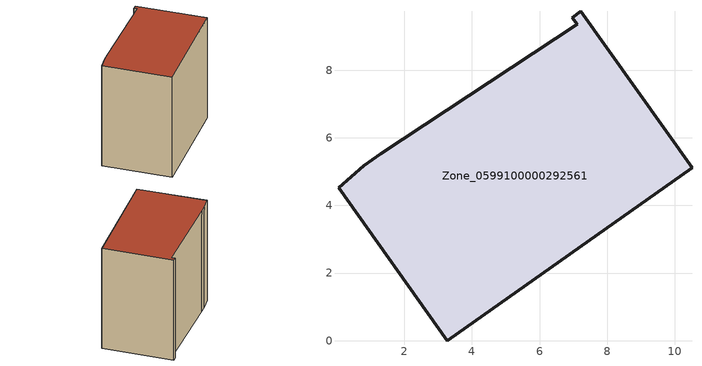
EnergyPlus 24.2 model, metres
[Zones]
Zone_0599100000292561
 floor ground (C_G): 0.05,4.53 0.8,5.17 1.31,5.53 7.12,9.36 6.96,9.56 7.22,9.74 10.51,5.12 3.27,0 z0
 wall outside (C_F): 3.27,0 10.51,5.12 7.22,9.74 6.96,9.56 7.12,9.36 1.31,5.53 0.8,5.17 0.05,4.53 3.27,0 z0:8.89
 roof outside (C_R): 0.8,5.17 0.05,4.53 3.27,0 10.51,5.12 7.22,9.74 6.96,9.56 7.12,9.36 1.31,5.53 z8.89
[BUILDING]
Pand.0599100000292561: North Axis=0; Terrain=City; Loads Convergence Tolerance Value=0.04; Temperature Convergence Tolerance Value=0.4; Solar Distribution=FullExterior; Maximum Number of Warmup Days=25; Minimum Number of Warmup Days=1
[Site:Location]
Rotterdam.The.Hague.AP_ZH_NLD Design_Conditions: Latitude=51.96; Longitude=4.45; Time Zone=1; Elevation=-4.5
[SITE:GROUNDTEMPERATURE:BUILDINGSURFACE]
18, 18, 18, 18, 18, 18, 18, 18, 18, 18, 18, 18
[MATERIAL] Thermal Absorptance=0.9; Solar Absorptance=0.7; Visible Absorptance=0.7
Name | Roughness | Thickness | Conductivity | Density | Specific Heat
G.TC.1975-1991 | MediumSmooth | 0.15 | 0.288461 | 540 | 1210
F.TC.1975-1991 | Rough | 0.3 | 0.230769 | 1920 | 840
R.TC.1975-1991 | MediumRough | 0.2 | 0.153846 | 1500 | 1000
[CONSTRUCTION]
C_G: G.TC.1975-1991
C_F: F.TC.1975-1991
C_R: R.TC.1975-1991
[ZONE]
Zone_0599100000292561: Type=1; Multiplier=1; Ceiling Height=Autocalculate; Volume=Autocalculate; Floor Area=autocalculate; Part of Total Floor Area=Yes
[ZONEINFILTRATION:DESIGNFLOWRATE]
Infil_Zone_0599100000292561: Zone or ZoneList or Space or SpaceList=Zone_0599100000292561; Schedule=AlwaysOn; Design Flow Rate Calculation Method=Flow/Area; Flow Rate per Floor Area=0.003; Constant Term Coefficient=1; Temperature Term Coefficient=0; Velocity Term Coefficient=0; Velocity Squared Term Coefficient=0
[HVACTEMPLATE:ZONE:IDEALLOADSAIRSYSTEM]
Zone_0599100000292561: Maximum Heating Supply Air Temperature=50; Minimum Cooling Supply Air Temperature=13; Maximum Heating Supply Air Humidity Ratio=0.0156; Minimum Cooling Supply Air Humidity Ratio=0.0077; Heating Limit=NoLimit; Cooling Limit=NoLimit; Dehumidification Control Type=ConstantSensibleHeatRatio; Cooling Sensible Heat Ratio=0.7; Dehumidification Setpoint=60; Humidification Control Type=None; Humidification Setpoint=30; Outdoor Air Method=None; Outdoor Air Flow Rate per Person=0.00944; Outdoor Air Flow Rate per Zone Floor Area=0; Outdoor Air Flow Rate per Zone=0; Demand Controlled Ventilation Type=None; Outdoor Air Economizer Type=NoEconomizer; Heat Recovery Type=None; Sensible Heat Recovery Effectiveness=0.7; Latent Heat Recovery Effectiveness=0.65
[ZONECONTROL:THERMOSTAT]
ThermostatControl_Zone_0599100000292561: Zone or ZoneList=Zone_0599100000292561; Control Type Schedule=DualSetpointControlType; Control 1=Thermostat_Zone_0599100000292561; Temperature Difference Between Cutout And Setpoint=0
[THERMOSTATSETPOINT:DUALSETPOINT]
Thermostat_Zone_0599100000292561: Heating Setpoint Temperature Schedule=HeatingSetpoint_Zone_0599100000292561; Cooling Setpoint Temperature Schedule=CoolingSetpoint_Zone_0599100000292561
[SCHEDULE:COMPACT]
HeatingSetpoint_Zone_0599100000292561: Through: 12/31, For: AllDays, Until: 24:00, 21
CoolingSetpoint_Zone_0599100000292561: Through: 12/31, For: AllDays, Until: 24:00, 24
DualSetpointControlType: Through: 12/31, For: AllDays, Until: 24:00, 4
AlwaysOn: Through: 12/31, For: AllDays, Until: 24:00, 1
